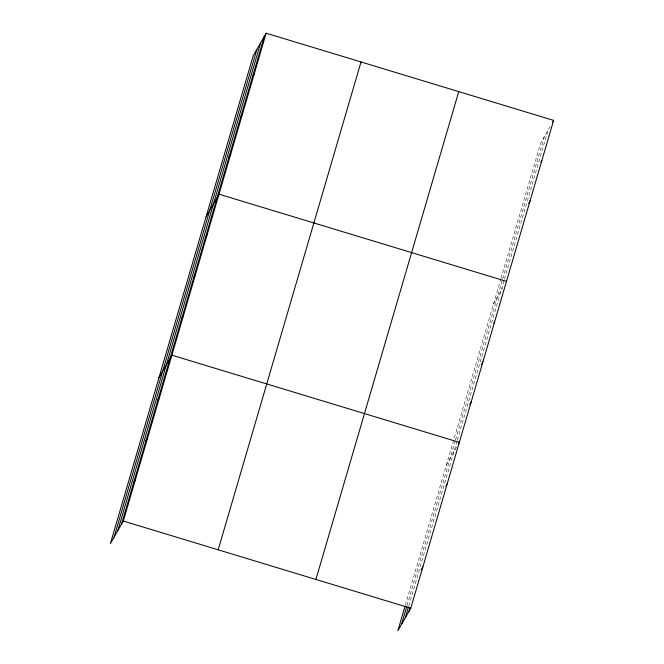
<?xml version="1.0" encoding="UTF-8"?>
<svg xmlns="http://www.w3.org/2000/svg" width="664" height="664" viewBox="0 0 664 664"><rect width="100%" height="100%" fill="white"/><g stroke="black" fill="none" stroke-linecap="round" stroke-linejoin="round"><path stroke-width="0.5" stroke-dasharray="3.32 2.49" d="M405.364 605.128L500.739 279.411M501.021 278.432L540.687 142.968L551.327 124.384M406.999 605.651L455.247 440.871M455.537 439.892L502.391 279.884M502.673 278.905L544.347 136.568M408.75 605.966L457.006 441.153M457.297 440.174L504.15 280.166M504.432 279.187L548.124 129.986M493.551 303.954L502.814 287.769M446.416 464.933L456.591 447.154"/><path stroke-width="1" d="M114.05 537.209L256.893 49.377M117.818 530.619L260.661 42.786M121.479 524.228L264.322 36.395M266.156 33.2L253.225 55.768L110.382 543.609L123.313 521.033L266.156 33.2L553.618 120.392L410.775 608.232L397.844 630.8L405.073 606.116M218.174 549.809L361.017 61.976M315.906 579.456L458.749 91.624M401.504 624.409L406.708 606.63M405.281 617.819L408.46 606.954M408.941 611.419L410.103 607.477M252.544 76.642L254.37 73.447M240.758 116.889L242.584 113.693M228.972 157.136L230.798 153.94M206.089 216.754L219.012 194.187L506.474 281.378M205.4 237.621L207.234 234.433M193.614 277.867L195.448 274.68M181.836 318.114L183.662 314.927M158.953 377.741L171.876 355.174L459.339 442.365L458.426 443.959M157.907 399.828L159.733 396.64M145.765 441.294L147.591 438.099M133.622 482.761L135.456 479.566M552.697 121.993L553.618 120.392M540.919 162.24L541.832 160.638M528.677 203.284L530.046 200.885M493.775 323.227L494.688 321.625M481.533 364.27L482.911 361.872M469.755 404.517L471.125 402.118M445.826 486.231L447.196 483.832M421.084 569.953L422.91 566.765M123.313 521.033L410.775 608.232"/></g></svg>
